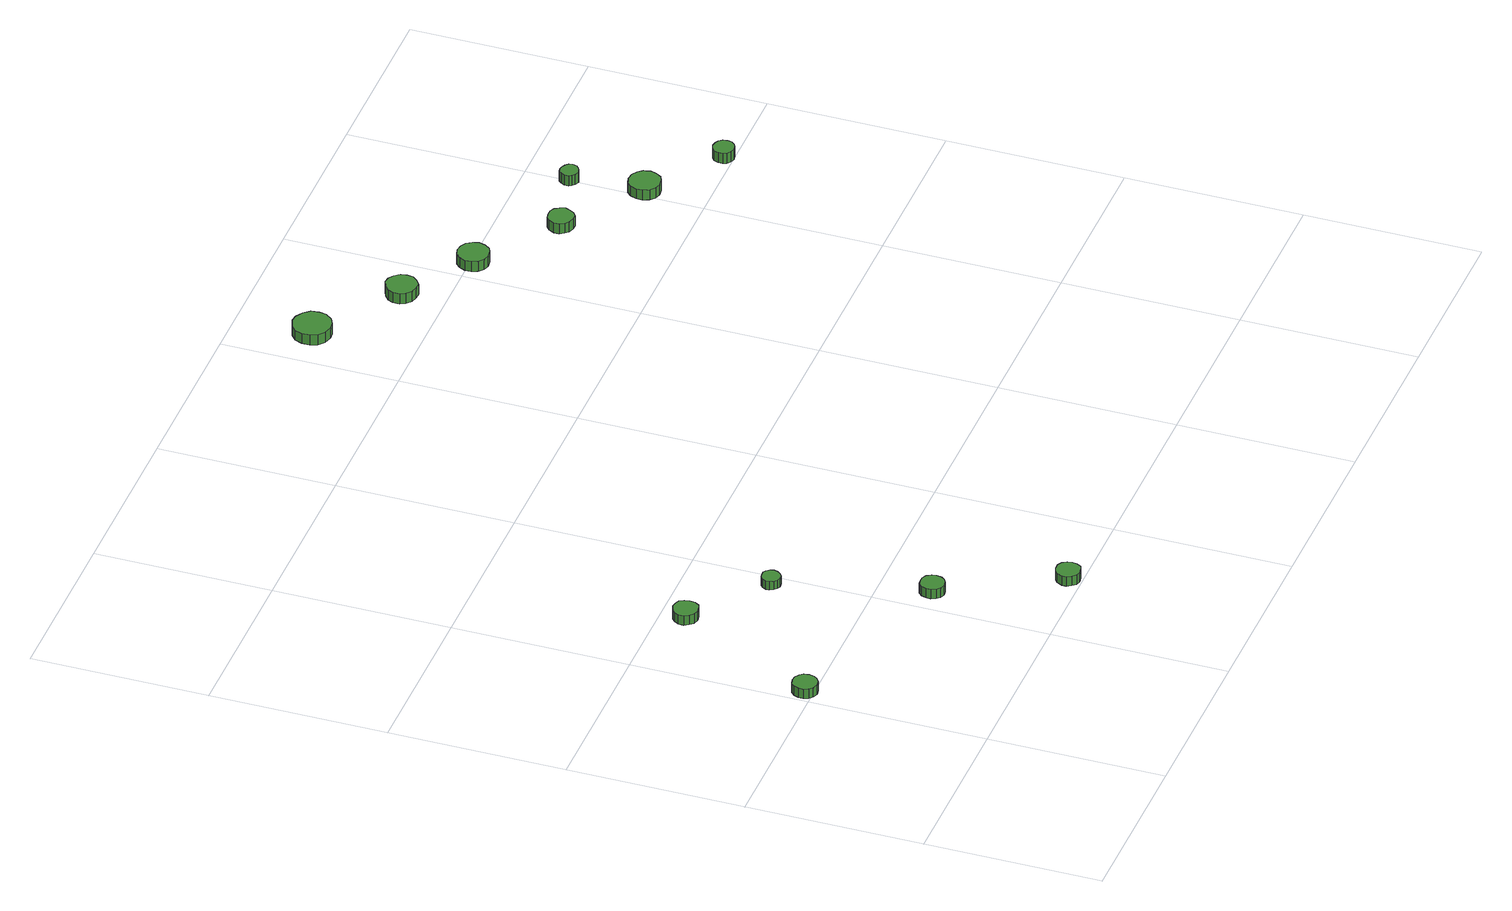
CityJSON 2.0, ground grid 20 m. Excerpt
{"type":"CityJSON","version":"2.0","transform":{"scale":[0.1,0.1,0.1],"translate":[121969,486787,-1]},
"CityObjects":{
"tree1":{"type":"SolitaryVegetationObject","attributes":{"function":"something"},"geometry":[{"type":"MultiSurface","lod":"1","boundaries":[[[0,1,2,3,4,5,6,7,8,9,10,11,12,13,14]],[[15,16,17,18,19,20,21,22,23,24,25,26,27,28,29]],[[0,29,28,1]],[[1,28,27,2]],[[2,27,26,3]],[[3,26,25,4]],[[4,25,24,5]],[[5,24,23,6]],[[6,23,22,7]],[[7,22,21,8]],[[8,21,20,9]],[[9,20,19,10]],[[10,19,18,11]],[[11,18,17,12]],[[12,17,16,13]],[[13,16,15,14]],[[14,15,29,0]]]}]},
"tree2":{"type":"SolitaryVegetationObject","attributes":{"function":"something"},"geometry":[{"type":"MultiSurface","lod":"1","boundaries":[[[30,31,32,33,34,35,36,37,38,39,40,41,42,43,44]],[[45,46,47,48,49,50,51,52,53,54,55,56,57,58,59]],[[30,59,58,31]],[[31,58,57,32]],[[32,57,56,33]],[[33,56,55,34]],[[34,55,54,35]],[[35,54,53,36]],[[36,53,52,37]],[[37,52,51,38]],[[38,51,50,39]],[[39,50,49,40]],[[40,49,48,41]],[[41,48,47,42]],[[42,47,46,43]],[[43,46,45,44]],[[44,45,59,30]]]}]},
"tree3":{"type":"SolitaryVegetationObject","attributes":{"function":"something"},"geometry":[{"type":"MultiSurface","lod":"1","boundaries":[[[60,61,62,63,64,65,66,67,68,69,70,71,72,73,74]],[[75,76,77,78,79,80,81,82,83,84,85,86,87,88,89]],[[60,89,88,61]],[[61,88,87,62]],[[62,87,86,63]],[[63,86,85,64]],[[64,85,84,65]],[[65,84,83,66]],[[66,83,82,67]],[[67,82,81,68]],[[68,81,80,69]],[[69,80,79,70]],[[70,79,78,71]],[[71,78,77,72]],[[72,77,76,73]],[[73,76,75,74]],[[74,75,89,60]]]}]},
"tree4":{"type":"SolitaryVegetationObject","attributes":{"function":"something"},"geometry":[{"type":"MultiSurface","lod":"1","boundaries":[[[90,91,92,93,94,95,96,97,98,99,100,101,102,103,104]],[[105,106,107,108,109,110,111,112,113,114,115,116,117,118,119]],[[90,119,118,91]],[[91,118,117,92]],[[92,117,116,93]],[[93,116,115,94]],[[94,115,114,95]],[[95,114,113,96]],[[96,113,112,97]],[[97,112,111,98]],[[98,111,110,99]],[[99,110,109,100]],[[100,109,108,101]],[[101,108,107,102]],[[102,107,106,103]],[[103,106,105,104]],[[104,105,119,90]]]}]},
"tree5":{"type":"SolitaryVegetationObject","attributes":{"function":"something"},"geometry":[{"type":"MultiSurface","lod":"1","boundaries":[[[120,121,122,123,124,125,126,127,128,129,130,131,132,133,134]],[[135,136,137,138,139,140,141,142,143,144,145,146,147,148,149]],[[120,149,148,121]],[[121,148,147,122]],[[122,147,146,123]],[[123,146,145,124]],[[124,145,144,125]],[[125,144,143,126]],[[126,143,142,127]],[[127,142,141,128]],[[128,141,140,129]],[[129,140,139,130]],[[130,139,138,131]],[[131,138,137,132]],[[132,137,136,133]],[[133,136,135,134]],[[134,135,149,120]]]}]},
"tree6":{"type":"SolitaryVegetationObject","attributes":{"function":"something"},"geometry":[{"type":"MultiSurface","lod":"1","boundaries":[[[150,151,152,153,154,155,156,157,158,159,160,161,162,163,164]],[[165,166,167,168,169,170,171,172,173,174,175,176,177,178,179]],[[150,179,178,151]],[[151,178,177,152]],[[152,177,176,153]],[[153,176,175,154]],[[154,175,174,155]],[[155,174,173,156]],[[156,173,172,157]],[[157,172,171,158]],[[158,171,170,159]],[[159,170,169,160]],[[160,169,168,161]],[[161,168,167,162]],[[162,167,166,163]],[[163,166,165,164]],[[164,165,179,150]]]}]},
"tree7":{"type":"SolitaryVegetationObject","attributes":{"function":"something"},"geometry":[{"type":"MultiSurface","lod":"1","boundaries":[[[180,181,182,183,184,185,186,187,188,189,190,191,192,193,194]],[[195,196,197,198,199,200,201,202,203,204,205,206,207,208,209]],[[180,209,208,181]],[[181,208,207,182]],[[182,207,206,183]],[[183,206,205,184]],[[184,205,204,185]],[[185,204,203,186]],[[186,203,202,187]],[[187,202,201,188]],[[188,201,200,189]],[[189,200,199,190]],[[190,199,198,191]],[[191,198,197,192]],[[192,197,196,193]],[[193,196,195,194]],[[194,195,209,180]]]}]},
"tree8":{"type":"SolitaryVegetationObject","attributes":{"function":"something"},"geometry":[{"type":"MultiSurface","lod":"1","boundaries":[[[210,211,212,213,214,215,216,217,218,219,220,221,222,223,224]],[[225,226,227,228,229,230,231,232,233,234,235,236,237,238,239]],[[210,239,238,211]],[[211,238,237,212]],[[212,237,236,213]],[[213,236,235,214]],[[214,235,234,215]],[[215,234,233,216]],[[216,233,232,217]],[[217,232,231,218]],[[218,231,230,219]],[[219,230,229,220]],[[220,229,228,221]],[[221,228,227,222]],[[222,227,226,223]],[[223,226,225,224]],[[224,225,239,210]]]}]},
"tree9":{"type":"SolitaryVegetationObject","attributes":{"function":"something"},"geometry":[{"type":"MultiSurface","lod":"1","boundaries":[[[240,241,242,243,244,245,246,247,248,249,250,251,252,253,254]],[[255,256,257,258,259,260,261,262,263,264,265,266,267,268,269]],[[240,269,268,241]],[[241,268,267,242]],[[242,267,266,243]],[[243,266,265,244]],[[244,265,264,245]],[[245,264,263,246]],[[246,263,262,247]],[[247,262,261,248]],[[248,261,260,249]],[[249,260,259,250]],[[250,259,258,251]],[[251,258,257,252]],[[252,257,256,253]],[[253,256,255,254]],[[254,255,269,240]]]}]},
"tree10":{"type":"SolitaryVegetationObject","attributes":{"function":"something"},"geometry":[{"type":"MultiSurface","lod":"1","boundaries":[[[270,271,272,273,274,275,276,277,278,279,280,281,282,283,284]],[[285,286,287,288,289,290,291,292,293,294,295,296,297,298,299]],[[270,299,298,271]],[[271,298,297,272]],[[272,297,296,273]],[[273,296,295,274]],[[274,295,294,275]],[[275,294,293,276]],[[276,293,292,277]],[[277,292,291,278]],[[278,291,290,279]],[[279,290,289,280]],[[280,289,288,281]],[[281,288,287,282]],[[282,287,286,283]],[[283,286,285,284]],[[284,285,299,270]]]}]},
"tree11":{"type":"SolitaryVegetationObject","attributes":{"function":"something"},"geometry":[{"type":"MultiSurface","lod":"1","boundaries":[[[300,301,302,303,304,305,306,307,308,309,310,311,312,313,314]],[[315,316,317,318,319,320,321,322,323,324,325,326,327,328,329]],[[300,329,328,301]],[[301,328,327,302]],[[302,327,326,303]],[[303,326,325,304]],[[304,325,324,305]],[[305,324,323,306]],[[306,323,322,307]],[[307,322,321,308]],[[308,321,320,309]],[[309,320,319,310]],[[310,319,318,311]],[[311,318,317,312]],[[312,317,316,313]],[[313,316,315,314]],[[314,315,329,300]]]}]},
"tree12":{"type":"SolitaryVegetationObject","attributes":{"function":"something"},"geometry":[{"type":"MultiSurface","lod":"1","boundaries":[[[330,331,332,333,334,335,336,337,338,339,340,341,342,343,344]],[[345,346,347,348,349,350,351,352,353,354,355,356,357,358,359]],[[330,359,358,331]],[[331,358,357,332]],[[332,357,356,333]],[[333,356,355,334]],[[334,355,354,335]],[[335,354,353,336]],[[336,353,352,337]],[[337,352,351,338]],[[338,351,350,339]],[[339,350,349,340]],[[340,349,348,341]],[[341,348,347,342]],[[342,347,346,343]],[[343,346,345,344]],[[344,345,359,330]]]}]}
},
"vertices":[
[32,210,19],[31,216,19],[28,220,19],[23,223,19],[17,224,19],[11,222,19],[7,218,19],[5,213,19],[5,207,19],[7,202,19],[11,198,19],[17,196,19],[23,197,19],[28,200,19],[31,204,19],[31,204,7],[28,200,7],[23,197,7],[17,196,7],[11,198,7],[7,202,7],[5,207,7],[5,213,7],[7,218,7],[11,222,7],[17,224,7],[23,223,7],[28,220,7],[31,216,7],[32,210,7],
[115,373,19],[114,379,19],[111,384,19],[106,386,19],[100,387,19],[94,385,19],[90,381,19],[87,376,19],[87,370,19],[90,365,19],[94,361,19],[100,359,19],[106,360,19],[111,362,19],[114,367,19],[114,367,7],[111,362,7],[106,360,7],[100,359,7],[94,361,7],[90,365,7],[87,370,7],[87,376,7],[90,381,7],[94,385,7],[100,387,7],[106,386,7],[111,384,7],[114,379,7],[115,373,7],
[245,143,19],[244,148,19],[241,153,19],[236,156,19],[230,156,19],[225,155,19],[221,151,19],[219,146,19],[219,140,19],[221,135,19],[225,131,19],[230,129,19],[236,130,19],[241,133,19],[244,137,19],[244,137,7],[241,133,7],[236,130,7],[230,129,7],[225,131,7],[221,135,7],[219,140,7],[219,146,7],[221,151,7],[225,155,7],[230,156,7],[236,156,7],[241,153,7],[244,148,7],[245,143,7],
[198,308,18],[197,312,18],[194,316,18],[191,318,18],[186,318,18],[182,317,18],[179,314,18],[177,310,18],[177,306,18],[179,302,18],[182,299,18],[186,297,18],[191,298,18],[194,300,18],[197,304,18],[197,304,7],[194,300,7],[191,298,7],[186,297,7],[182,299,7],[179,302,7],[177,306,7],[177,310,7],[179,314,7],[182,317,7],[186,318,7],[191,318,7],[194,316,7],[197,312,7],[198,308,7],
[315,16,19],[314,21,19],[311,26,19],[306,29,19],[300,29,19],[295,27,19],[291,24,19],[288,18,19],[288,13,19],[291,8,19],[295,4,19],[300,2,19],[306,3,19],[311,5,19],[314,10,19],[314,10,7],[311,5,7],[306,3,7],[300,2,7],[295,4,7],[291,8,7],[288,13,7],[288,18,7],[291,24,7],[295,27,7],[300,29,7],[306,29,7],[311,26,7],[314,21,7],[315,16,7],
[457,909,32],[456,918,32],[450,925,32],[442,930,32],[434,931,32],[425,928,32],[418,922,32],[415,914,32],[415,905,32],[418,897,32],[425,891,32],[434,888,32],[442,889,32],[450,893,32],[456,901,32],[456,901,19],[450,893,19],[442,889,19],[434,888,19],[425,891,19],[418,897,19],[415,905,19],[415,914,19],[418,922,19],[425,928,19],[434,931,19],[442,930,19],[450,925,19],[456,918,19],[457,909,19],
[551,844,32],[550,851,32],[545,857,32],[539,861,32],[532,862,32],[525,859,32],[519,854,32],[516,848,32],[516,840,32],[519,834,32],[525,829,32],[532,827,32],[539,827,32],[545,831,32],[550,837,32],[550,837,19],[545,831,19],[539,827,19],[532,827,19],[525,829,19],[519,834,19],[516,840,19],[516,848,19],[519,854,19],[525,859,19],[532,862,19],[539,861,19],[545,857,19],[550,851,19],[551,844,19],
[630,791,33],[628,798,33],[624,804,33],[618,808,33],[610,809,33],[603,807,33],[598,802,33],[595,795,33],[595,788,33],[598,781,33],[603,776,33],[610,774,33],[618,775,33],[624,778,33],[628,784,33],[628,784,20],[624,778,20],[618,775,20],[610,774,20],[603,776,20],[598,781,20],[595,788,20],[595,795,20],[598,802,20],[603,807,20],[610,809,20],[618,808,20],[624,804,20],[628,798,20],[630,791,20],
[719,726,33],[717,732,33],[714,737,33],[709,740,33],[703,740,33],[697,739,33],[693,735,33],[690,729,33],[690,723,33],[693,718,33],[697,714,33],[703,712,33],[709,712,33],[714,715,33],[717,720,33],[717,720,20],[714,715,20],[709,712,20],[703,712,20],[697,714,20],[693,718,20],[690,723,20],[690,729,20],[693,735,20],[697,739,20],[703,740,20],[709,740,20],[714,737,20],[717,732,20],[719,726,20],
[813,664,32],[811,672,32],[807,677,32],[801,681,32],[793,682,32],[786,680,32],[781,675,32],[778,668,32],[778,661,32],[781,654,32],[786,649,32],[793,647,32],[801,648,32],[807,651,32],[811,657,32],[811,657,19],[807,651,19],[801,648,19],[793,647,19],[786,649,19],[781,654,19],[778,661,19],[778,668,19],[781,675,19],[786,680,19],[793,682,19],[801,681,19],[807,677,19],[811,672,19],[813,664,19],
[797,746,32],[796,750,32],[793,753,32],[789,755,32],[785,756,32],[781,755,32],[778,752,32],[776,748,32],[776,743,32],[778,740,32],[781,737,32],[785,735,32],[789,736,32],[793,738,32],[796,741,32],[796,741,19],[793,738,19],[789,736,19],[785,735,19],[781,737,19],[778,740,19],[776,743,19],[776,748,19],[778,752,19],[781,755,19],[785,756,19],[789,755,19],[793,753,19],[796,750,19],[797,746,19],
[892,606,32],[891,611,32],[888,615,32],[884,617,32],[879,618,32],[874,616,32],[870,613,32],[868,608,32],[868,603,32],[870,599,32],[874,596,32],[879,594,32],[884,595,32],[888,597,32],[891,601,32],[891,601,19],[888,597,19],[884,595,19],[879,594,19],[874,596,19],[870,599,19],[868,603,19],[868,608,19],[870,613,19],[874,616,19],[879,618,19],[884,617,19],[888,615,19],[891,611,19],[892,606,19]
]}
